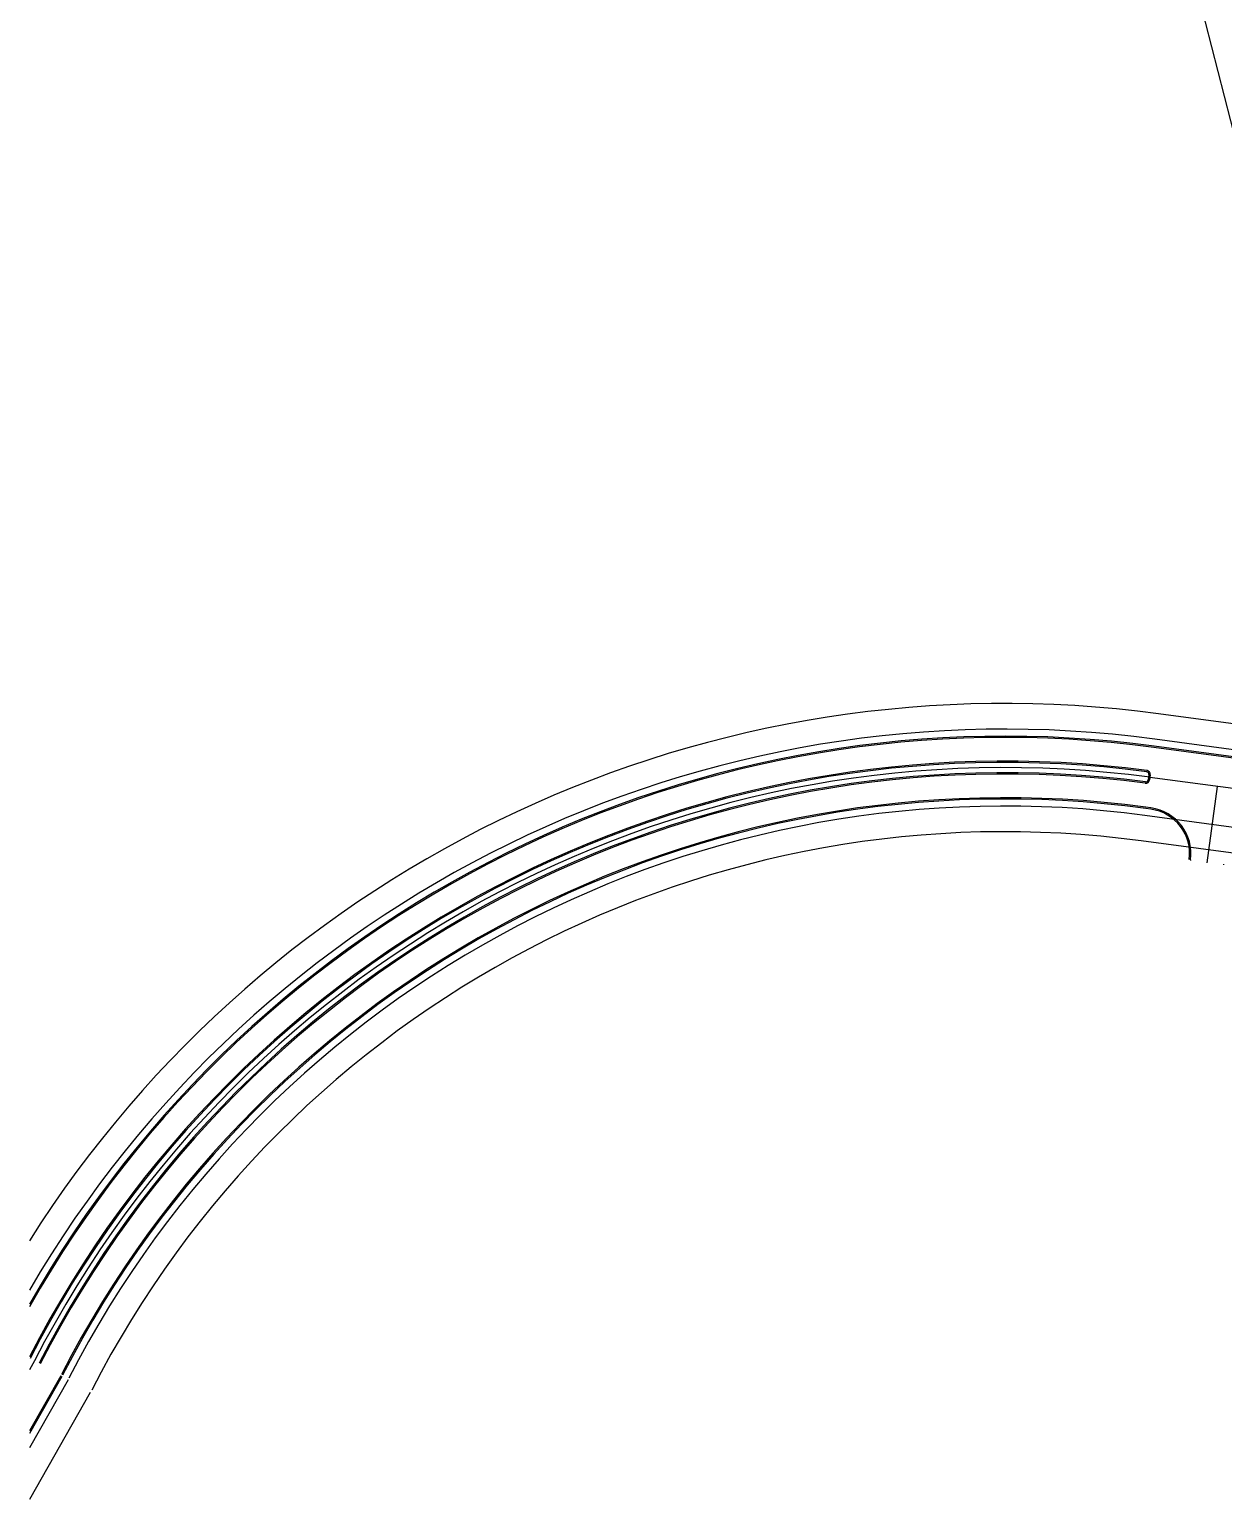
# Model space of a CAD drawing. Extents: x 5056 to 8489, y 7656 to 10510.
# Drawn here: x 5056 to 5987, y 7656 to 8802 of the extents above; entities that cross this region are included whole.
import ezdxf

# ---------------------------------------------------------------- set-up
doc = ezdxf.new("R2010")
doc.units = 0
for name, color, linetype in [('Ex Easements', 7, 'Continuous'), ('Ex Parcels', 7, 'Continuous'), ('Ex Roads', 7, 'Continuous')]:
    doc.layers.add(name, color=color, linetype=linetype)

msp = doc.modelspace()

# ---------------------------------------------------------------- linework, layer by layer
at = {"layer": 'Ex Easements'}
for p, q in [((6124.3, 8242.9), (5936, 8268.2)), ((6103, 8144.9), (5922.7, 8169.1)), ((5103.3, 7739), (5055.8, 7655.5))]:
    msp.add_line(p, q, dxfattribs=at)
for radius, end in [(900, 147.6787), (800, 152.8731)]:
    msp.add_arc((5816.4, 7376.2), radius, 82.3636, end, dxfattribs=at)
at = {"layer": 'Ex Parcels'}
for p, q in [((5843.8, 9312.1), (6121.7, 8223.1)), ((6121.7, 8223.1), (5933.3, 8248.4)), ((6206.5, 8151.2), (5925.4, 8188.9)), ((5086, 7748.9), (5055.8, 7696))]:
    msp.add_line(p, q, dxfattribs=at)
for radius, end in [(880, 149.7994), (820, 152.8731)]:
    msp.add_arc((5816.4, 7376.2), radius, 82.3636, end, dxfattribs=at)
at = {"layer": 'Ex Roads'}
for p, q in [((6213.6, 8204.2), (5932.5, 8241.9)), ((6213.7, 8205.2), (5932.6, 8242.9)), ((5928.6, 8220.7), (5928.1, 8216.8)), ((5929.6, 8220.6), (5929.1, 8216.6)), ((6210.4, 8180.9), (5929.3, 8218.6)), ((5981.9, 8211.6), (5973.9, 8152.1)), ((5930.2, 8194.8), (5926.2, 8195.3)), ((5930.1, 8193.8), (5926.1, 8194.3)), ((5961.1, 8154.3), (5961, 8153.8)), ((5986.9, 8150.9), (5986.8, 8150.4)), ((5059.9, 7763.7), (5055.8, 7756.6)), ((5080.3, 7752.1), (5055.8, 7709.1)), ((5081.2, 7751.6), (5055.8, 7707.1))]:
    msp.add_line(p, q, dxfattribs=at)
for centre, radius, start, end in [((5816.4, 7376.2), 874.5, 82.3636, 150.4244), ((5816.4, 7376.2), 873.5, 82.3636, 150.5402), ((5816.4, 7376.2), 855, 82.5654, 152.8155), ((5816.4, 7376.2), 854, 82.5654, 152.8731), ((5816.4, 7376.2), 850, 82.3636, 152.8731), ((5816.4, 7376.2), 846, 82.5663, 152.8731), ((5816.4, 7376.2), 845, 82.5663, 152.8731), ((5926.6, 8221), 2, 352.3636, 82.5654), ((5926.6, 8221), 3, 352.3636, 82.5654), ((5926.1, 8217), 3, 262.5663, 352.3636), ((5926.1, 8217), 2, 262.5663, 352.3636), ((5816.4, 7376.2), 826.5, 82.3636, 152.8731), ((5816.4, 7376.2), 825.5, 82.3636, 152.8731), ((5925.4, 8159.1), 35, 352.3636, 82.3636), ((5925.4, 8159.1), 36, 352.3636, 82.3636)]:
    msp.add_arc(centre, radius, start, end, dxfattribs=at)

doc.saveas('drawing.dxf')
